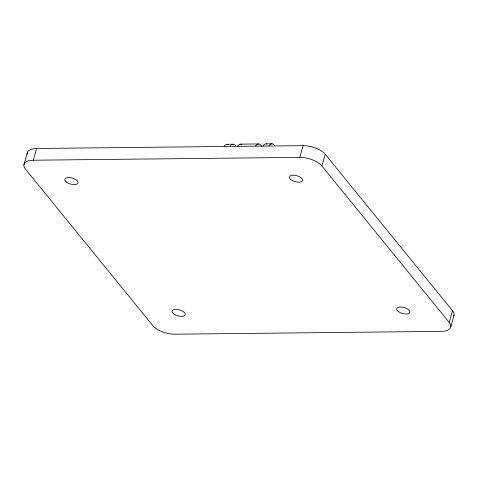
<?xml version="1.0" encoding="UTF-8"?>
<svg xmlns="http://www.w3.org/2000/svg" width="478" height="478" viewBox="0 0 478 478"><rect width="100%" height="100%" fill="white"/><g stroke="black" fill="none" stroke-linecap="round" stroke-linejoin="round"><path stroke-width="0.72" d="M23.93 164.749L27.222 153.02M452.505 310.688L449.206 322.417A17.094 7.762 15.7 0 1 441.385 331.362L174.888 334.194A17.094 7.762 15.7 0 1 152.769 325.566L25.495 169.164A17.094 7.762 15.7 0 1 33.317 160.22L36.615 148.485L303.112 145.659A17.094 7.762 15.7 0 1 325.231 154.286L452.505 310.688A17.094 7.762 15.7 0 1 453.759 316.066M33.317 160.22L299.814 157.387L303.112 145.659M449.206 322.417L321.933 166.015L325.231 154.286M450.778 326.833L454.07 315.098M227.14 144.284L233.127 144.225M240.613 144.141L258.58 143.95M266.067 143.872L272.054 143.806M261.986 146.555L261.054 145.408A10.259 4.953 89.4 0 0 255.563 145.969M269.042 145.826A10.259 4.953 89.4 0 1 274.527 145.264M263.049 145.892A10.259 4.953 89.4 0 1 266.712 143.98M237.602 146.16A10.259 4.953 89.4 0 1 241.898 144.535M230.115 146.238A10.259 4.953 89.4 0 1 235.606 145.676M224.122 146.304A10.259 4.953 89.4 0 1 228.418 144.679M299.814 157.387A17.094 7.762 15.7 0 1 321.933 166.015M27.198 154.059A17.094 7.762 15.7 0 1 36.615 148.485M398.222 311.471A6.835 3.107 15.7 0 0 409.521 312.935A6.835 3.107 15.7 0 0 402.052 307.085A6.835 3.107 15.7 0 0 398.222 311.471M290.971 179.668A6.835 3.107 15.7 0 0 302.269 181.138A6.835 3.107 15.7 0 0 294.801 175.289A6.835 3.107 15.7 0 0 290.971 179.668M173.645 313.855A6.835 3.107 15.7 0 0 184.944 315.319A6.835 3.107 15.7 0 0 177.475 309.469A6.835 3.107 15.7 0 0 173.645 313.855M66.394 182.052A6.835 3.107 15.7 0 0 77.693 183.522A6.835 3.107 15.7 0 0 70.224 177.673A6.835 3.107 15.7 0 0 66.394 182.052"/></g></svg>
